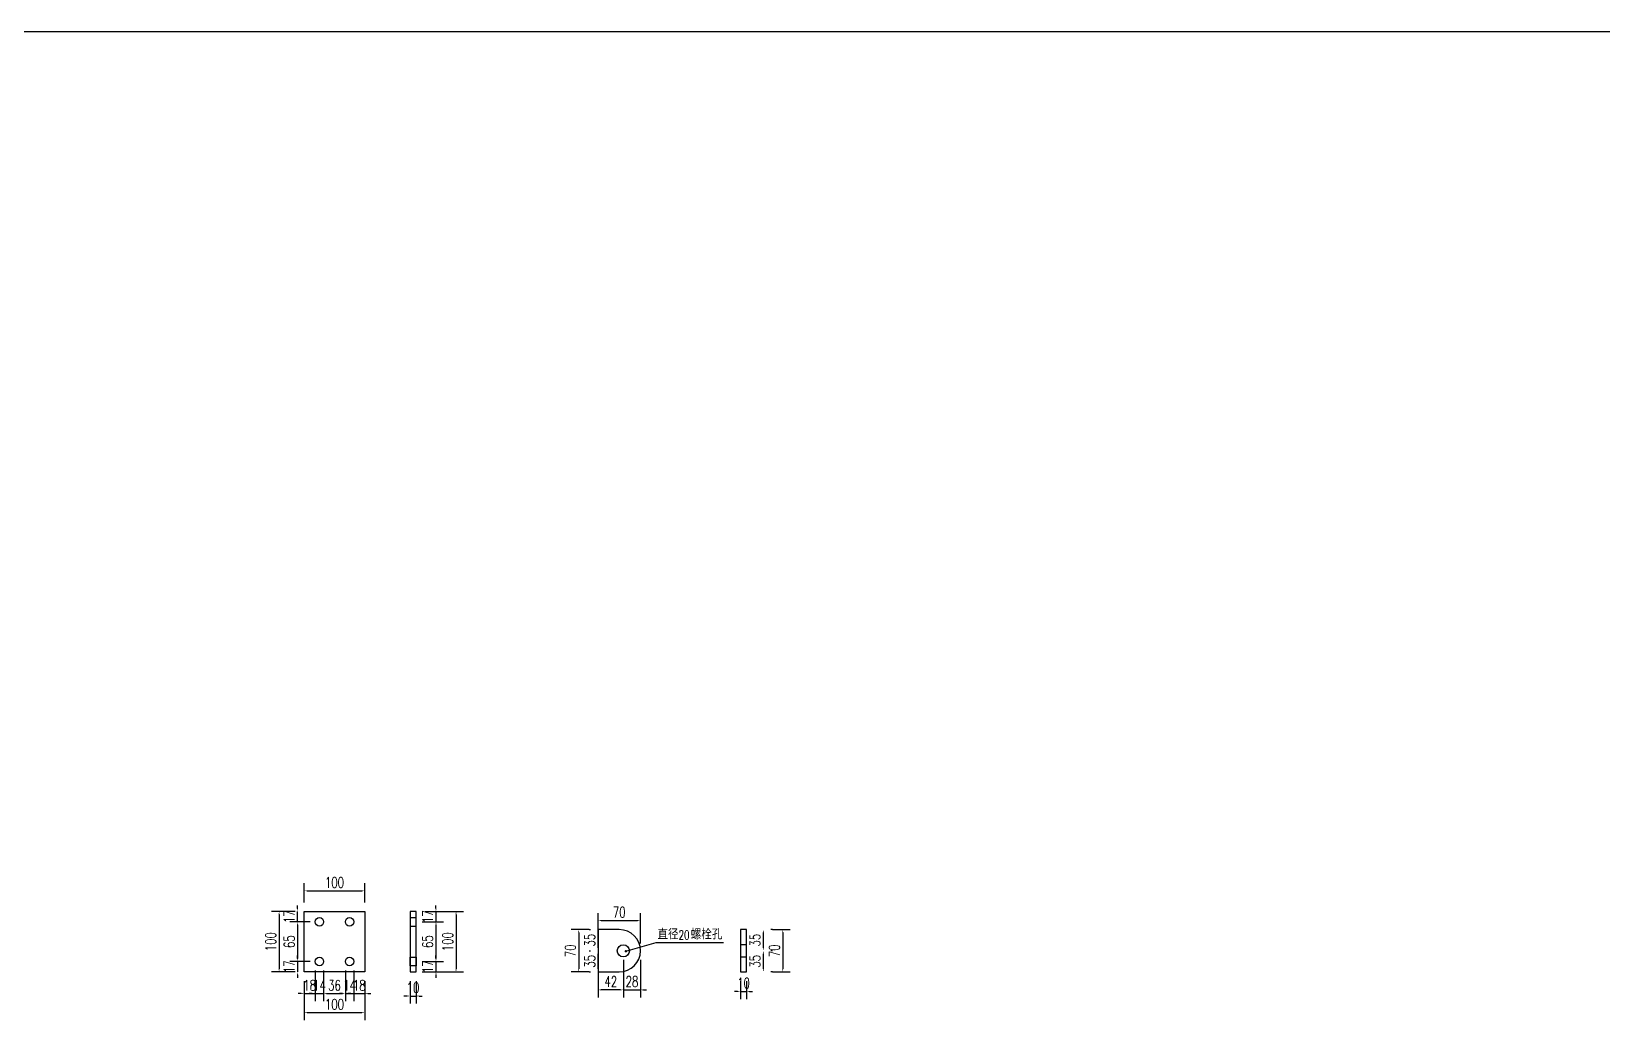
# Model space of a CAD drawing. Header units: millimetres. Extents: x -1471591 to 944464, y -468930 to 547002.
# Drawn here: x -940794 to -938197, y -40344 to -38708 of the extents above; entities that cross this region are included whole.
import ezdxf

# ---------------------------------------------------------------- set-up
doc = ezdxf.new("R2010")
doc.units = ezdxf.units.MM
doc.header["$LTSCALE"] = 10
doc.header["$PDMODE"] = 35
for name, color, linetype in [('DIM_LEAD', 3, 'Continuous'), ('PUB_TEXT', 7, 'Continuous'), ('W-STEEL_FRAME钢架', 3, 'Continuous')]:
    doc.layers.add(name, color=color, linetype=linetype)
doc.styles.add('_TCH_DIM', font='SIMPLEX.shx', dxfattribs={"bigfont": 'hztxt.shx'})
doc.styles.add('STANDARD_T3', font='simplex.shx', dxfattribs={"width": 0.7, "bigfont": 'hztxt.shx'})
doc.dimstyles.new('W&&5', dxfattribs={"dimtxt": 17.5, "dimasz": 5, "dimexe": 12.5, "dimexo": 15, "dimgap": 5, "dimtad": 1, "dimdec": 0, "dimzin": 0, "dimdsep": 46, "dimtxsty": 'STANDARD_T3', "dimcen": 0.09, "dimclrd": 1, "dimclre": 1, "dimclrt": 7, "dimazin": 2, "dimtfac": 1, "dimtdec": 0, "dimtix": 1, "dimtmove": 2, "dimatfit": 3, "dimfxl": 0, "dimtolj": 1, "dimtzin": 0, "dimarcsym": 0})

# ---------------------------------------------------------------- blocks, each defined once
blk = doc.blocks.new('侧边连接件')
at = {"layer": 'W-STEEL_FRAME钢架', "color": 2}
blk.add_lwpolyline([(-50, 50), (50, 50), (50, -50), (-50, -50)], close=True, dxfattribs=at)
for centre in [(-25, 32.7), (25, 32.7), (-25, -32.7), (25, -32.7)]:
    blk.add_circle(centre, 7, dxfattribs=at)
blk = doc.blocks.new('*D459')
at = {"color": 1, "lineweight": -2, "transparency": 16777216}
for p, q in [((-940343.1, -40147.4), (-940343.1, -40115.9)), ((-940243.1, -40147.4), (-940243.1, -40115.9)), ((-940338.1, -40128.4), (-940248.1, -40128.4))]:
    blk.add_line(p, q, dxfattribs=at)
at = {"color": 1, "transparency": 16777216}
for points in [[(-940338.1, -40127.6), (-940338.1, -40129.2), (-940343.1, -40128.4)], [(-940248.1, -40127.6), (-940248.1, -40129.2), (-940243.1, -40128.4)]]:
    blk.add_solid(points, dxfattribs=at)
at = {"layer": 'Defpoints', "color": 0, "transparency": 16777216}
for p in [(-940243.1, -40128.4), (-940343.1, -40162.4), (-940243.1, -40162.4)]:
    blk.add_point(p, dxfattribs=at)
at = {"color": 7, "transparency": 16777216, "insert": (-940293.1, -40114.6), "char_height": 17.5, "attachment_point": 5, "style": 'STANDARD_T3'}
blk.add_mtext('\\A1;100', dxfattribs=at)
blk = doc.blocks.new('*D460')
at = {"color": 1, "lineweight": -2, "transparency": 16777216}
for p, q in [((-940358.1, -40162.4), (-940397.2, -40162.4)), ((-940384.7, -40167.4), (-940384.7, -40257.4)), ((-940358.1, -40262.4), (-940397.2, -40262.4))]:
    blk.add_line(p, q, dxfattribs=at)
at = {"color": 1, "transparency": 16777216}
for points in [[(-940385.6, -40167.4), (-940383.9, -40167.4), (-940384.7, -40162.4)], [(-940385.6, -40257.4), (-940383.9, -40257.4), (-940384.7, -40262.4)]]:
    blk.add_solid(points, dxfattribs=at)
at = {"layer": 'Defpoints', "color": 0, "transparency": 16777216}
for p in [(-940343.1, -40162.4), (-940384.7, -40262.4), (-940343.1, -40262.4)]:
    blk.add_point(p, dxfattribs=at)
at = {"color": 7, "transparency": 16777216, "insert": (-940398.5, -40212.4), "char_height": 17.5, "attachment_point": 5, "rotation": 90, "style": 'STANDARD_T3'}
blk.add_mtext('\\A1;100', dxfattribs=at)
blk = doc.blocks.new('*D461')
at = {"color": 1, "lineweight": -2, "transparency": 16777216}
for p, q in [((-940343.1, -40277.4), (-940343.1, -40310.8)), ((-940325.1, -40260.1), (-940325.1, -40310.8)), ((-940348.1, -40298.3), (-940353.1, -40298.3)), ((-940343.1, -40298.3), (-940325.1, -40298.3)), ((-940320.1, -40298.3), (-940315.1, -40298.3))]:
    blk.add_line(p, q, dxfattribs=at)
at = {"color": 1, "transparency": 16777216}
for points in [[(-940348.1, -40297.5), (-940348.1, -40299.2), (-940343.1, -40298.3)], [(-940320.1, -40297.5), (-940320.1, -40299.2), (-940325.1, -40298.3)]]:
    blk.add_solid(points, dxfattribs=at)
at = {"layer": 'Defpoints', "color": 0, "transparency": 16777216}
for p in [(-940325.1, -40245.1), (-940343.1, -40262.4), (-940325.1, -40298.3)]:
    blk.add_point(p, dxfattribs=at)
at = {"color": 7, "transparency": 16777216, "insert": (-940334.1, -40284.6), "char_height": 17.5, "attachment_point": 5, "style": 'STANDARD_T3'}
blk.add_mtext('\\A1;18', dxfattribs=at)
blk = doc.blocks.new('*D462')
at = {"color": 1, "lineweight": -2, "transparency": 16777216}
for p, q in [((-940325.1, -40260.1), (-940325.1, -40310.8)), ((-940311.1, -40260.1), (-940311.1, -40310.8)), ((-940330.1, -40298.3), (-940335.1, -40298.3)), ((-940325.1, -40298.3), (-940311.1, -40298.3)), ((-940306.1, -40298.3), (-940301.1, -40298.3))]:
    blk.add_line(p, q, dxfattribs=at)
at = {"color": 1, "transparency": 16777216}
for points in [[(-940330.1, -40297.5), (-940330.1, -40299.2), (-940325.1, -40298.3)], [(-940306.1, -40297.5), (-940306.1, -40299.2), (-940311.1, -40298.3)]]:
    blk.add_solid(points, dxfattribs=at)
at = {"layer": 'Defpoints', "color": 0, "transparency": 16777216}
for p in [(-940325.1, -40245.1), (-940311.1, -40245.1), (-940311.1, -40298.3)]:
    blk.add_point(p, dxfattribs=at)
at = {"color": 7, "transparency": 16777216, "insert": (-940318.1, -40284.6), "char_height": 17.5, "attachment_point": 5, "style": 'STANDARD_T3'}
blk.add_mtext('\\A1;14', dxfattribs=at)
blk = doc.blocks.new('*D463')
at = {"color": 1, "lineweight": -2, "transparency": 16777216}
for p, q in [((-940311.1, -40260.1), (-940311.1, -40310.8)), ((-940275.1, -40260.1), (-940275.1, -40310.8)), ((-940306.1, -40298.3), (-940280.1, -40298.3))]:
    blk.add_line(p, q, dxfattribs=at)
at = {"color": 1, "transparency": 16777216}
for points in [[(-940306.1, -40297.5), (-940306.1, -40299.2), (-940311.1, -40298.3)], [(-940280.1, -40297.5), (-940280.1, -40299.2), (-940275.1, -40298.3)]]:
    blk.add_solid(points, dxfattribs=at)
at = {"layer": 'Defpoints', "color": 0, "transparency": 16777216}
for p in [(-940311.1, -40245.1), (-940275.1, -40245.1), (-940275.1, -40298.3)]:
    blk.add_point(p, dxfattribs=at)
at = {"color": 7, "transparency": 16777216, "insert": (-940293.1, -40284.6), "char_height": 17.5, "attachment_point": 5, "style": 'STANDARD_T3'}
blk.add_mtext('\\A1;36', dxfattribs=at)
blk = doc.blocks.new('*D464')
at = {"color": 1, "lineweight": -2, "transparency": 16777216}
for p, q in [((-940275.1, -40260.1), (-940275.1, -40310.8)), ((-940261.1, -40260.1), (-940261.1, -40310.8)), ((-940280.1, -40298.3), (-940285.1, -40298.3)), ((-940275.1, -40298.3), (-940261.1, -40298.3)), ((-940256.1, -40298.3), (-940251.1, -40298.3))]:
    blk.add_line(p, q, dxfattribs=at)
at = {"color": 1, "transparency": 16777216}
for points in [[(-940280.1, -40297.5), (-940280.1, -40299.2), (-940275.1, -40298.3)], [(-940256.1, -40297.5), (-940256.1, -40299.2), (-940261.1, -40298.3)]]:
    blk.add_solid(points, dxfattribs=at)
at = {"layer": 'Defpoints', "color": 0, "transparency": 16777216}
for p in [(-940275.1, -40245.1), (-940261.1, -40245.1), (-940261.1, -40298.3)]:
    blk.add_point(p, dxfattribs=at)
at = {"color": 7, "transparency": 16777216, "insert": (-940268.1, -40284.6), "char_height": 17.5, "attachment_point": 5, "style": 'STANDARD_T3'}
blk.add_mtext('\\A1;14', dxfattribs=at)
blk = doc.blocks.new('*D465')
at = {"color": 1, "lineweight": -2, "transparency": 16777216}
for p, q in [((-940261.1, -40260.1), (-940261.1, -40310.8)), ((-940243.1, -40277.4), (-940243.1, -40310.8)), ((-940266.1, -40298.3), (-940271.1, -40298.3)), ((-940261.1, -40298.3), (-940243.1, -40298.3)), ((-940238.1, -40298.3), (-940233.1, -40298.3))]:
    blk.add_line(p, q, dxfattribs=at)
at = {"color": 1, "transparency": 16777216}
for points in [[(-940266.1, -40297.5), (-940266.1, -40299.2), (-940261.1, -40298.3)], [(-940238.1, -40297.5), (-940238.1, -40299.2), (-940243.1, -40298.3)]]:
    blk.add_solid(points, dxfattribs=at)
at = {"layer": 'Defpoints', "color": 0, "transparency": 16777216}
for p in [(-940261.1, -40245.1), (-940243.1, -40262.4), (-940243.1, -40298.3)]:
    blk.add_point(p, dxfattribs=at)
at = {"color": 7, "transparency": 16777216, "insert": (-940252.1, -40284.6), "char_height": 17.5, "attachment_point": 5, "style": 'STANDARD_T3'}
blk.add_mtext('\\A1;18', dxfattribs=at)
blk = doc.blocks.new('*D466')
at = {"color": 1, "lineweight": -2, "transparency": 16777216}
for p, q in [((-940343.1, -40277.4), (-940343.1, -40342.2)), ((-940243.1, -40277.4), (-940243.1, -40342.2)), ((-940338.1, -40329.7), (-940248.1, -40329.7))]:
    blk.add_line(p, q, dxfattribs=at)
at = {"color": 1, "transparency": 16777216}
for points in [[(-940338.1, -40328.8), (-940338.1, -40330.5), (-940343.1, -40329.7)], [(-940248.1, -40328.8), (-940248.1, -40330.5), (-940243.1, -40329.7)]]:
    blk.add_solid(points, dxfattribs=at)
at = {"layer": 'Defpoints', "color": 0, "transparency": 16777216}
for p in [(-940343.1, -40262.4), (-940243.1, -40262.4), (-940243.1, -40329.7)]:
    blk.add_point(p, dxfattribs=at)
at = {"color": 7, "transparency": 16777216, "insert": (-940293.1, -40315.9), "char_height": 17.5, "attachment_point": 5, "style": 'STANDARD_T3'}
blk.add_mtext('\\A1;100', dxfattribs=at)
blk = doc.blocks.new('*D467')
at = {"color": 1, "lineweight": -2, "transparency": 16777216}
for p, q in [((-940333.1, -40179.8), (-940366.7, -40179.8)), ((-940354.2, -40184.8), (-940354.2, -40240.1)), ((-940333.1, -40245.1), (-940366.7, -40245.1))]:
    blk.add_line(p, q, dxfattribs=at)
at = {"color": 1, "transparency": 16777216}
for points in [[(-940355, -40184.8), (-940353.4, -40184.8), (-940354.2, -40179.8)], [(-940355, -40240.1), (-940353.4, -40240.1), (-940354.2, -40245.1)]]:
    blk.add_solid(points, dxfattribs=at)
at = {"layer": 'Defpoints', "color": 0, "transparency": 16777216}
for p in [(-940318.1, -40179.8), (-940354.2, -40245.1), (-940318.1, -40245.1)]:
    blk.add_point(p, dxfattribs=at)
at = {"color": 7, "transparency": 16777216, "insert": (-940367.9, -40212.4), "char_height": 17.5, "attachment_point": 5, "rotation": 90, "style": 'STANDARD_T3'}
blk.add_mtext('\\A1;65', dxfattribs=at)
blk = doc.blocks.new('*D468')
at = {"color": 1, "lineweight": -2, "transparency": 16777216}
for p, q in [((-940333.1, -40245.1), (-940366.7, -40245.1)), ((-940354.2, -40240.1), (-940354.2, -40235.1)), ((-940354.2, -40245.1), (-940354.2, -40262.4)), ((-940358.1, -40262.4), (-940366.7, -40262.4)), ((-940354.2, -40267.4), (-940354.2, -40272.4))]:
    blk.add_line(p, q, dxfattribs=at)
at = {"color": 1, "transparency": 16777216}
for points in [[(-940355, -40240.1), (-940353.4, -40240.1), (-940354.2, -40245.1)], [(-940355, -40267.4), (-940353.4, -40267.4), (-940354.2, -40262.4)]]:
    blk.add_solid(points, dxfattribs=at)
at = {"layer": 'Defpoints', "color": 0, "transparency": 16777216}
for p in [(-940318.1, -40245.1), (-940354.2, -40262.4), (-940343.1, -40262.4)]:
    blk.add_point(p, dxfattribs=at)
at = {"color": 7, "transparency": 16777216, "insert": (-940367.9, -40253.8), "char_height": 17.5, "attachment_point": 5, "rotation": 90, "style": 'STANDARD_T3'}
blk.add_mtext('\\A1;17', dxfattribs=at)
blk = doc.blocks.new('*D469')
at = {"color": 1, "lineweight": -2, "transparency": 16777216}
for p, q in [((-940358.1, -40162.4), (-940366.7, -40162.4)), ((-940354.2, -40157.4), (-940354.2, -40152.4)), ((-940354.2, -40179.8), (-940354.2, -40162.4)), ((-940333.1, -40179.8), (-940366.7, -40179.8)), ((-940354.2, -40184.8), (-940354.2, -40189.8))]:
    blk.add_line(p, q, dxfattribs=at)
at = {"color": 1, "transparency": 16777216}
for points in [[(-940355, -40157.4), (-940353.4, -40157.4), (-940354.2, -40162.4)], [(-940355, -40184.8), (-940353.4, -40184.8), (-940354.2, -40179.8)]]:
    blk.add_solid(points, dxfattribs=at)
at = {"layer": 'Defpoints', "color": 0, "transparency": 16777216}
for p in [(-940354.2, -40162.4), (-940343.1, -40162.4), (-940318.1, -40179.8)]:
    blk.add_point(p, dxfattribs=at)
at = {"color": 7, "transparency": 16777216, "insert": (-940367.9, -40171.1), "char_height": 17.5, "attachment_point": 5, "rotation": 90, "style": 'STANDARD_T3'}
blk.add_mtext('\\A1;17', dxfattribs=at)
blk = doc.blocks.new('*D470')
at = {"color": 1, "lineweight": -2, "transparency": 16777216}
for p, q in [((-939857.4, -40215.5), (-939857.4, -40165)), ((-939787.5, -40215.5), (-939787.5, -40165)), ((-939852.4, -40177.5), (-939792.5, -40177.5))]:
    blk.add_line(p, q, dxfattribs=at)
at = {"color": 1, "transparency": 16777216}
for points in [[(-939852.4, -40176.6), (-939852.4, -40178.3), (-939857.4, -40177.5)], [(-939792.5, -40176.6), (-939792.5, -40178.3), (-939787.5, -40177.5)]]:
    blk.add_solid(points, dxfattribs=at)
at = {"layer": 'Defpoints', "color": 0, "transparency": 16777216}
for p in [(-939787.5, -40177.5), (-939857.4, -40230.5), (-939787.5, -40230.5)]:
    blk.add_point(p, dxfattribs=at)
at = {"color": 7, "transparency": 16777216, "insert": (-939822.5, -40163.7), "char_height": 17.5, "attachment_point": 5, "style": 'STANDARD_T3'}
blk.add_mtext('\\A1;70', dxfattribs=at)
blk = doc.blocks.new('*D471')
at = {"color": 1, "lineweight": -2, "transparency": 16777216}
for p, q in [((-939872.4, -40192.4), (-939902, -40192.4)), ((-939889.5, -40197.4), (-939889.5, -40257.4)), ((-939872.4, -40262.4), (-939902, -40262.4))]:
    blk.add_line(p, q, dxfattribs=at)
at = {"color": 1, "transparency": 16777216}
for points in [[(-939890.3, -40197.4), (-939888.7, -40197.4), (-939889.5, -40192.4)], [(-939890.3, -40257.4), (-939888.7, -40257.4), (-939889.5, -40262.4)]]:
    blk.add_solid(points, dxfattribs=at)
at = {"layer": 'Defpoints', "color": 0, "transparency": 16777216}
for p in [(-939857.4, -40192.4), (-939889.5, -40262.4), (-939857.4, -40262.4)]:
    blk.add_point(p, dxfattribs=at)
at = {"color": 7, "transparency": 16777216, "insert": (-939903.3, -40227.4), "char_height": 17.5, "attachment_point": 5, "rotation": 90, "style": 'STANDARD_T3'}
blk.add_mtext('\\A1;70', dxfattribs=at)
blk = doc.blocks.new('*D472')
at = {"color": 1, "lineweight": -2, "transparency": 16777216}
for p, q in [((-939857.4, -40242.4), (-939857.4, -40304.6)), ((-939815.7, -40242.4), (-939815.7, -40304.6)), ((-939820.7, -40292.1), (-939852.4, -40292.1))]:
    blk.add_line(p, q, dxfattribs=at)
at = {"color": 1, "transparency": 16777216}
for points in [[(-939852.4, -40291.2), (-939852.4, -40292.9), (-939857.4, -40292.1)], [(-939820.7, -40291.2), (-939820.7, -40292.9), (-939815.7, -40292.1)]]:
    blk.add_solid(points, dxfattribs=at)
at = {"layer": 'Defpoints', "color": 0, "transparency": 16777216}
for p in [(-939857.4, -40227.4), (-939815.7, -40227.4), (-939857.4, -40292.1)]:
    blk.add_point(p, dxfattribs=at)
at = {"color": 7, "transparency": 16777216, "insert": (-939836.5, -40278.3), "char_height": 17.5, "attachment_point": 5, "style": 'STANDARD_T3'}
blk.add_mtext('\\A1;42', dxfattribs=at)
blk = doc.blocks.new('*D473')
at = {"color": 1, "lineweight": -2, "transparency": 16777216}
for p, q in [((-939815.7, -40242.4), (-939815.7, -40304.6)), ((-939787.4, -40242.4), (-939787.4, -40304.6)), ((-939820.7, -40292.1), (-939825.7, -40292.1)), ((-939815.7, -40292.1), (-939787.4, -40292.1)), ((-939782.4, -40292.1), (-939777.4, -40292.1))]:
    blk.add_line(p, q, dxfattribs=at)
at = {"color": 1, "transparency": 16777216}
for points in [[(-939820.7, -40291.2), (-939820.7, -40292.9), (-939815.7, -40292.1)], [(-939782.4, -40291.2), (-939782.4, -40292.9), (-939787.4, -40292.1)]]:
    blk.add_solid(points, dxfattribs=at)
at = {"layer": 'Defpoints', "color": 0, "transparency": 16777216}
for p in [(-939815.7, -40227.4), (-939787.4, -40227.4), (-939787.4, -40292.1)]:
    blk.add_point(p, dxfattribs=at)
at = {"color": 7, "transparency": 16777216, "insert": (-939801.5, -40278.3), "char_height": 17.5, "attachment_point": 5, "style": 'STANDARD_T3'}
blk.add_mtext('\\A1;28', dxfattribs=at)
blk = doc.blocks.new('*D476')
at = {"color": 1, "lineweight": -2, "transparency": 16777216}
for p, q in [((-940168.3, -40277.4), (-940168.3, -40314.7)), ((-940158.3, -40277.4), (-940158.3, -40314.7)), ((-940173.3, -40302.2), (-940178.3, -40302.2)), ((-940168.3, -40302.2), (-940158.3, -40302.2)), ((-940153.3, -40302.2), (-940148.3, -40302.2))]:
    blk.add_line(p, q, dxfattribs=at)
at = {"color": 1, "transparency": 16777216}
for points in [[(-940173.3, -40301.3), (-940173.3, -40303), (-940168.3, -40302.2)], [(-940153.3, -40301.3), (-940153.3, -40303), (-940158.3, -40302.2)]]:
    blk.add_solid(points, dxfattribs=at)
at = {"layer": 'Defpoints', "color": 0, "transparency": 16777216}
for p in [(-940168.3, -40262.4), (-940158.3, -40262.4), (-940158.3, -40302.2)]:
    blk.add_point(p, dxfattribs=at)
at = {"color": 7, "transparency": 16777216, "insert": (-940163.3, -40288.4), "char_height": 17.5, "attachment_point": 5, "style": 'STANDARD_T3'}
blk.add_mtext('\\A1;10', dxfattribs=at)
blk = doc.blocks.new('*D477')
at = {"color": 1, "lineweight": -2, "transparency": 16777216}
for p, q in [((-940143.3, -40162.4), (-940112.9, -40162.4)), ((-940125.4, -40157.4), (-940125.4, -40152.4)), ((-940125.4, -40162.4), (-940125.4, -40179.8)), ((-940148.3, -40179.8), (-940112.9, -40179.8)), ((-940125.4, -40184.8), (-940125.4, -40189.8))]:
    blk.add_line(p, q, dxfattribs=at)
at = {"color": 1, "transparency": 16777216}
for points in [[(-940126.3, -40157.4), (-940124.6, -40157.4), (-940125.4, -40162.4)], [(-940126.3, -40184.8), (-940124.6, -40184.8), (-940125.4, -40179.8)]]:
    blk.add_solid(points, dxfattribs=at)
at = {"layer": 'Defpoints', "color": 0, "transparency": 16777216}
for p in [(-940158.3, -40162.4), (-940163.3, -40179.8), (-940125.4, -40179.8)]:
    blk.add_point(p, dxfattribs=at)
at = {"color": 7, "transparency": 16777216, "insert": (-940139.2, -40171.1), "char_height": 17.5, "attachment_point": 5, "rotation": 90, "style": 'STANDARD_T3'}
blk.add_mtext('\\A1;17', dxfattribs=at)
blk = doc.blocks.new('*D478')
at = {"color": 1, "lineweight": -2, "transparency": 16777216}
for p, q in [((-940148.3, -40179.8), (-940112.9, -40179.8)), ((-940125.4, -40184.8), (-940125.4, -40240.1)), ((-940148.3, -40245.1), (-940112.9, -40245.1))]:
    blk.add_line(p, q, dxfattribs=at)
at = {"color": 1, "transparency": 16777216}
for points in [[(-940126.3, -40184.8), (-940124.6, -40184.8), (-940125.4, -40179.8)], [(-940126.3, -40240.1), (-940124.6, -40240.1), (-940125.4, -40245.1)]]:
    blk.add_solid(points, dxfattribs=at)
at = {"layer": 'Defpoints', "color": 0, "transparency": 16777216}
for p in [(-940163.3, -40179.8), (-940163.3, -40245.1), (-940125.4, -40245.1)]:
    blk.add_point(p, dxfattribs=at)
at = {"color": 7, "transparency": 16777216, "insert": (-940139.2, -40212.4), "char_height": 17.5, "attachment_point": 5, "rotation": 90, "style": 'STANDARD_T3'}
blk.add_mtext('\\A1;65', dxfattribs=at)
blk = doc.blocks.new('*D479')
at = {"color": 1, "lineweight": -2, "transparency": 16777216}
for p, q in [((-940148.3, -40245.1), (-940112.9, -40245.1)), ((-940125.4, -40240.1), (-940125.4, -40235.1)), ((-940125.4, -40245.1), (-940125.4, -40262.4)), ((-940148.3, -40262.4), (-940112.9, -40262.4)), ((-940125.4, -40267.4), (-940125.4, -40272.4))]:
    blk.add_line(p, q, dxfattribs=at)
at = {"color": 1, "transparency": 16777216}
for points in [[(-940126.3, -40240.1), (-940124.6, -40240.1), (-940125.4, -40245.1)], [(-940126.3, -40267.4), (-940124.6, -40267.4), (-940125.4, -40262.4)]]:
    blk.add_solid(points, dxfattribs=at)
at = {"layer": 'Defpoints', "color": 0, "transparency": 16777216}
for p in [(-940163.3, -40245.1), (-940163.3, -40262.4), (-940125.4, -40262.4)]:
    blk.add_point(p, dxfattribs=at)
at = {"color": 7, "transparency": 16777216, "insert": (-940139.2, -40253.8), "char_height": 17.5, "attachment_point": 5, "rotation": 90, "style": 'STANDARD_T3'}
blk.add_mtext('\\A1;17', dxfattribs=at)
blk = doc.blocks.new('*D480')
at = {"color": 1, "lineweight": -2, "transparency": 16777216}
for p, q in [((-940143.3, -40162.4), (-940079.8, -40162.4)), ((-940092.3, -40167.4), (-940092.3, -40257.4)), ((-940143.3, -40262.4), (-940079.8, -40262.4))]:
    blk.add_line(p, q, dxfattribs=at)
at = {"color": 1, "transparency": 16777216}
for points in [[(-940093.1, -40167.4), (-940091.4, -40167.4), (-940092.3, -40162.4)], [(-940093.1, -40257.4), (-940091.4, -40257.4), (-940092.3, -40262.4)]]:
    blk.add_solid(points, dxfattribs=at)
at = {"layer": 'Defpoints', "color": 0, "transparency": 16777216}
for p in [(-940158.3, -40162.4), (-940158.3, -40262.4), (-940092.3, -40262.4)]:
    blk.add_point(p, dxfattribs=at)
at = {"color": 7, "transparency": 16777216, "insert": (-940106, -40212.4), "char_height": 17.5, "attachment_point": 5, "rotation": 90, "style": 'STANDARD_T3'}
blk.add_mtext('\\A1;100', dxfattribs=at)
blk = doc.blocks.new('*D485')
at = {"color": 1, "lineweight": -2, "transparency": 16777216}
for p, q in [((-939872.4, -40227.4), (-939869.9, -40227.4)), ((-939857.4, -40257.4), (-939857.4, -40232.4)), ((-939872.4, -40262.4), (-939869.9, -40262.4))]:
    blk.add_line(p, q, dxfattribs=at)
at = {"color": 1, "transparency": 16777216}
for points in [[(-939858.2, -40232.4), (-939856.6, -40232.4), (-939857.4, -40227.4)], [(-939858.2, -40257.4), (-939856.6, -40257.4), (-939857.4, -40262.4)]]:
    blk.add_solid(points, dxfattribs=at)
at = {"layer": 'Defpoints', "color": 0, "transparency": 16777216}
for p in [(-939857.4, -40227.4), (-939857.4, -40227.4), (-939857.4, -40262.4)]:
    blk.add_point(p, dxfattribs=at)
at = {"color": 7, "transparency": 16777216, "insert": (-939871.1, -40244.9), "char_height": 17.5, "attachment_point": 5, "rotation": 90, "style": 'STANDARD_T3'}
blk.add_mtext('\\A1;35', dxfattribs=at)
blk = doc.blocks.new('*D486')
at = {"color": 1, "lineweight": -2, "transparency": 16777216}
for p, q in [((-939872.4, -40192.4), (-939869.9, -40192.4)), ((-939857.4, -40222.4), (-939857.4, -40197.4)), ((-939872.4, -40227.4), (-939869.9, -40227.4))]:
    blk.add_line(p, q, dxfattribs=at)
at = {"color": 1, "transparency": 16777216}
for points in [[(-939858.2, -40197.4), (-939856.6, -40197.4), (-939857.4, -40192.4)], [(-939858.2, -40222.4), (-939856.6, -40222.4), (-939857.4, -40227.4)]]:
    blk.add_solid(points, dxfattribs=at)
at = {"layer": 'Defpoints', "color": 0, "transparency": 16777216}
for p in [(-939857.4, -40192.4), (-939857.4, -40192.4), (-939857.4, -40227.4)]:
    blk.add_point(p, dxfattribs=at)
at = {"color": 7, "transparency": 16777216, "insert": (-939871.1, -40209.9), "char_height": 17.5, "attachment_point": 5, "rotation": 90, "style": 'STANDARD_T3'}
blk.add_mtext('\\A1;35', dxfattribs=at)
blk = doc.blocks.new('*D487')
at = {"color": 1, "lineweight": -2, "transparency": 16777216}
for p, q in [((-939569.3, -40192.4), (-939539.7, -40192.4)), ((-939552.2, -40197.4), (-939552.2, -40257.4)), ((-939569.3, -40262.4), (-939539.7, -40262.4))]:
    blk.add_line(p, q, dxfattribs=at)
at = {"color": 1, "transparency": 16777216}
for points in [[(-939553, -40197.4), (-939551.4, -40197.4), (-939552.2, -40192.4)], [(-939553, -40257.4), (-939551.4, -40257.4), (-939552.2, -40262.4)]]:
    blk.add_solid(points, dxfattribs=at)
at = {"layer": 'Defpoints', "color": 0, "transparency": 16777216}
for p in [(-939584.3, -40192.4), (-939584.3, -40262.4), (-939552.2, -40262.4)]:
    blk.add_point(p, dxfattribs=at)
at = {"color": 7, "transparency": 16777216, "insert": (-939566, -40227.4), "char_height": 17.5, "attachment_point": 5, "rotation": 90, "style": 'STANDARD_T3'}
blk.add_mtext('\\A1;70', dxfattribs=at)
blk = doc.blocks.new('*D488')
at = {"color": 1, "lineweight": -2, "transparency": 16777216}
for p, q in [((-939584.3, -40257.4), (-939584.3, -40232.4)), ((-939569.3, -40227.4), (-939571.8, -40227.4)), ((-939569.3, -40262.4), (-939571.8, -40262.4))]:
    blk.add_line(p, q, dxfattribs=at)
at = {"color": 1, "transparency": 16777216}
for points in [[(-939585.2, -40232.4), (-939583.5, -40232.4), (-939584.3, -40227.4)], [(-939585.2, -40257.4), (-939583.5, -40257.4), (-939584.3, -40262.4)]]:
    blk.add_solid(points, dxfattribs=at)
at = {"layer": 'Defpoints', "color": 0, "transparency": 16777216}
for p in [(-939584.3, -40227.4), (-939584.3, -40227.4), (-939584.3, -40262.4)]:
    blk.add_point(p, dxfattribs=at)
at = {"color": 7, "transparency": 16777216, "insert": (-939598.1, -40244.9), "char_height": 17.5, "attachment_point": 5, "rotation": 90, "style": 'STANDARD_T3'}
blk.add_mtext('\\A1;35', dxfattribs=at)
blk = doc.blocks.new('*D489')
at = {"color": 1, "lineweight": -2, "transparency": 16777216}
for p, q in [((-939584.3, -40222.4), (-939584.3, -40197.4)), ((-939569.3, -40192.4), (-939571.8, -40192.4)), ((-939569.3, -40227.4), (-939571.8, -40227.4))]:
    blk.add_line(p, q, dxfattribs=at)
at = {"color": 1, "transparency": 16777216}
for points in [[(-939585.2, -40197.4), (-939583.5, -40197.4), (-939584.3, -40192.4)], [(-939585.2, -40222.4), (-939583.5, -40222.4), (-939584.3, -40227.4)]]:
    blk.add_solid(points, dxfattribs=at)
at = {"layer": 'Defpoints', "color": 0, "transparency": 16777216}
for p in [(-939584.3, -40192.4), (-939584.3, -40192.4), (-939584.3, -40227.4)]:
    blk.add_point(p, dxfattribs=at)
at = {"color": 7, "transparency": 16777216, "insert": (-939598.1, -40209.9), "char_height": 17.5, "attachment_point": 5, "rotation": 90, "style": 'STANDARD_T3'}
blk.add_mtext('\\A1;35', dxfattribs=at)
blk = doc.blocks.new('*D493')
at = {"color": 1, "lineweight": -2, "transparency": 16777216}
for p, q in [((-939622, -40277.4), (-939622, -40307.3)), ((-939612, -40277.4), (-939612, -40307.3)), ((-939627, -40294.8), (-939632, -40294.8)), ((-939622, -40294.8), (-939612, -40294.8)), ((-939607, -40294.8), (-939602, -40294.8))]:
    blk.add_line(p, q, dxfattribs=at)
at = {"color": 1, "transparency": 16777216}
for points in [[(-939627, -40293.9), (-939627, -40295.6), (-939622, -40294.8)], [(-939607, -40293.9), (-939607, -40295.6), (-939612, -40294.8)]]:
    blk.add_solid(points, dxfattribs=at)
at = {"layer": 'Defpoints', "color": 0, "transparency": 16777216}
for p in [(-939622, -40262.4), (-939612, -40262.4), (-939612, -40294.8)]:
    blk.add_point(p, dxfattribs=at)
at = {"color": 7, "transparency": 16777216, "insert": (-939617, -40281), "char_height": 17.5, "attachment_point": 5, "style": 'STANDARD_T3'}
blk.add_mtext('\\A1;10', dxfattribs=at)

msp = doc.modelspace()

# ---------------------------------------------------------------- linework, layer by layer
for points in [[(-946017.6, -38708), (-935600.2, -38708), (-935600.2, -44896.3), (-946017.6, -44896.3)], [(-939612, -40262.4), (-939612, -40192.4), (-939622, -40192.4), (-939622, -40262.4)], [(-939612, -40237.4), (-939612, -40217.4), (-939622, -40217.4), (-939622, -40237.4)]]:
    msp.add_lwpolyline(points, close=True)
msp.add_circle((-939815.7, -40227.4), 10)
at = {"layer": 'DIM_LEAD'}
for p, q in [((-939811.6, -40228.2), (-939761.7, -40213.9)), ((-939761.7, -40213.9), (-939650.2, -40213.9))]:
    msp.add_line(p, q, dxfattribs=at)
at = {"layer": 'DIM_LEAD', "const_width": 2}
msp.add_lwpolyline([(-939812.6, -40228.5, 1), (-939810.7, -40227.9, 1)], format="xyb", close=True, dxfattribs=at)
at = {"layer": 'W-STEEL_FRAME钢架', "color": 2}
for points in [[(-940168.3, -40162.4), (-940168.3, -40262.4), (-940158.3, -40262.4), (-940158.3, -40162.4)], [(-940168.3, -40186.8), (-940158.3, -40186.8), (-940158.3, -40172.8), (-940168.3, -40172.8)], [(-940168.3, -40238.1), (-940158.3, -40238.1), (-940158.3, -40252.1), (-940168.3, -40252.1)]]:
    msp.add_lwpolyline(points, close=True, dxfattribs=at)
msp.add_lwpolyline([(-939822.4, -40192.4), (-939857.4, -40192.4), (-939857.4, -40262.4), (-939822.4, -40262.4, 1)], format="xyb", close=True, dxfattribs=at)

# ---------------------------------------------------------------- block references
msp.add_blockref('侧边连接件', (-940293.1, -40212.4))

# ---------------------------------------------------------------- texts
at = {"layer": 'PUB_TEXT', "color": 7, "style": '_TCH_DIM'}
for s, p in [('直径', (-939759.4, -40208.7)), ('螺栓孔', (-939704.4, -40208.7))]:
    msp.add_text(s, height=17.5, dxfattribs=at).set_placement(p)
at = {"layer": 'PUB_TEXT', "color": 7, "style": '_TCH_DIM', "width": 0.705882}
msp.add_text('20', height=14.88, dxfattribs=at).set_placement((-939724.4, -40208.7))

# ---------------------------------------------------------------- dimensions: what is measured, and where the dimension line sits
for base, p1, p2, picture, middle in [((-940243.1, -40128.4), (-940343.1, -40162.4), (-940243.1, -40162.4), '*D459', (-940293.1, -40114.6)), ((-939787.5, -40177.5), (-939857.4, -40230.5), (-939787.5, -40230.5), '*D470', (-939822.5, -40163.7)), ((-940325.1, -40298.3), (-940343.1, -40262.4), (-940325.1, -40245.1), '*D461', (-940334.1, -40284.6)), ((-940311.1, -40298.3), (-940325.1, -40245.1), (-940311.1, -40245.1), '*D462', (-940318.1, -40284.6)), ((-940275.1, -40298.3), (-940311.1, -40245.1), (-940275.1, -40245.1), '*D463', (-940293.1, -40284.6)), ((-940261.1, -40298.3), (-940275.1, -40245.1), (-940261.1, -40245.1), '*D464', (-940268.1, -40284.6)), ((-940243.1, -40298.3), (-940261.1, -40245.1), (-940243.1, -40262.4), '*D465', (-940252.1, -40284.6)), ((-939857.4, -40292.1), (-939815.7, -40227.4), (-939857.4, -40227.4), '*D472', (-939836.5, -40278.3)), ((-939787.4, -40292.1), (-939815.7, -40227.4), (-939787.4, -40227.4), '*D473', (-939801.5, -40278.3)), ((-940243.1, -40329.7), (-940343.1, -40262.4), (-940243.1, -40262.4), '*D466', (-940293.1, -40315.9)), ((-940158.3, -40302.2), (-940168.3, -40262.4), (-940158.3, -40262.4), '*D476', (-940163.3, -40288.4)), ((-939612, -40294.8), (-939622, -40262.4), (-939612, -40262.4), '*D493', (-939617, -40281))]:
    dim = msp.add_linear_dim(base=base, p1=p1, p2=p2, dimstyle='W&&5')
    dim.commit()
    dim.dimension.update_dxf_attribs({"geometry": picture, "text_midpoint": middle})
for base, p1, p2, picture, middle in [((-940384.7, -40262.4), (-940343.1, -40162.4), (-940343.1, -40262.4), '*D460', (-940398.5, -40212.4)), ((-940354.2, -40162.4), (-940318.1, -40179.8), (-940343.1, -40162.4), '*D469', (-940367.9, -40171.1)), ((-940125.4, -40179.8), (-940158.3, -40162.4), (-940163.3, -40179.8), '*D477', (-940139.2, -40171.1)), ((-940092.3, -40262.4), (-940158.3, -40162.4), (-940158.3, -40262.4), '*D480', (-940106, -40212.4)), ((-940354.2, -40245.1), (-940318.1, -40179.8), (-940318.1, -40245.1), '*D467', (-940367.9, -40212.4)), ((-940125.4, -40245.1), (-940163.3, -40179.8), (-940163.3, -40245.1), '*D478', (-940139.2, -40212.4)), ((-939889.5, -40262.4), (-939857.4, -40192.4), (-939857.4, -40262.4), '*D471', (-939903.3, -40227.4)), ((-939857.4, -40192.4), (-939857.4, -40227.4), (-939857.4, -40192.4), '*D486', (-939871.1, -40209.9)), ((-939584.3, -40192.4), (-939584.3, -40227.4), (-939584.3, -40192.4), '*D489', (-939598.1, -40209.9)), ((-939552.2, -40262.4), (-939584.3, -40192.4), (-939584.3, -40262.4), '*D487', (-939566, -40227.4)), ((-940354.2, -40262.4), (-940318.1, -40245.1), (-940343.1, -40262.4), '*D468', (-940367.9, -40253.8)), ((-940125.4, -40262.4), (-940163.3, -40245.1), (-940163.3, -40262.4), '*D479', (-940139.2, -40253.8)), ((-939857.4, -40227.4), (-939857.4, -40262.4), (-939857.4, -40227.4), '*D485', (-939871.1, -40244.9)), ((-939584.3, -40227.4), (-939584.3, -40262.4), (-939584.3, -40227.4), '*D488', (-939598.1, -40244.9))]:
    dim = msp.add_linear_dim(base=base, p1=p1, p2=p2, angle=90, dimstyle='W&&5')
    dim.commit()
    dim.dimension.update_dxf_attribs({"geometry": picture, "text_midpoint": middle})

doc.saveas('drawing.dxf')
